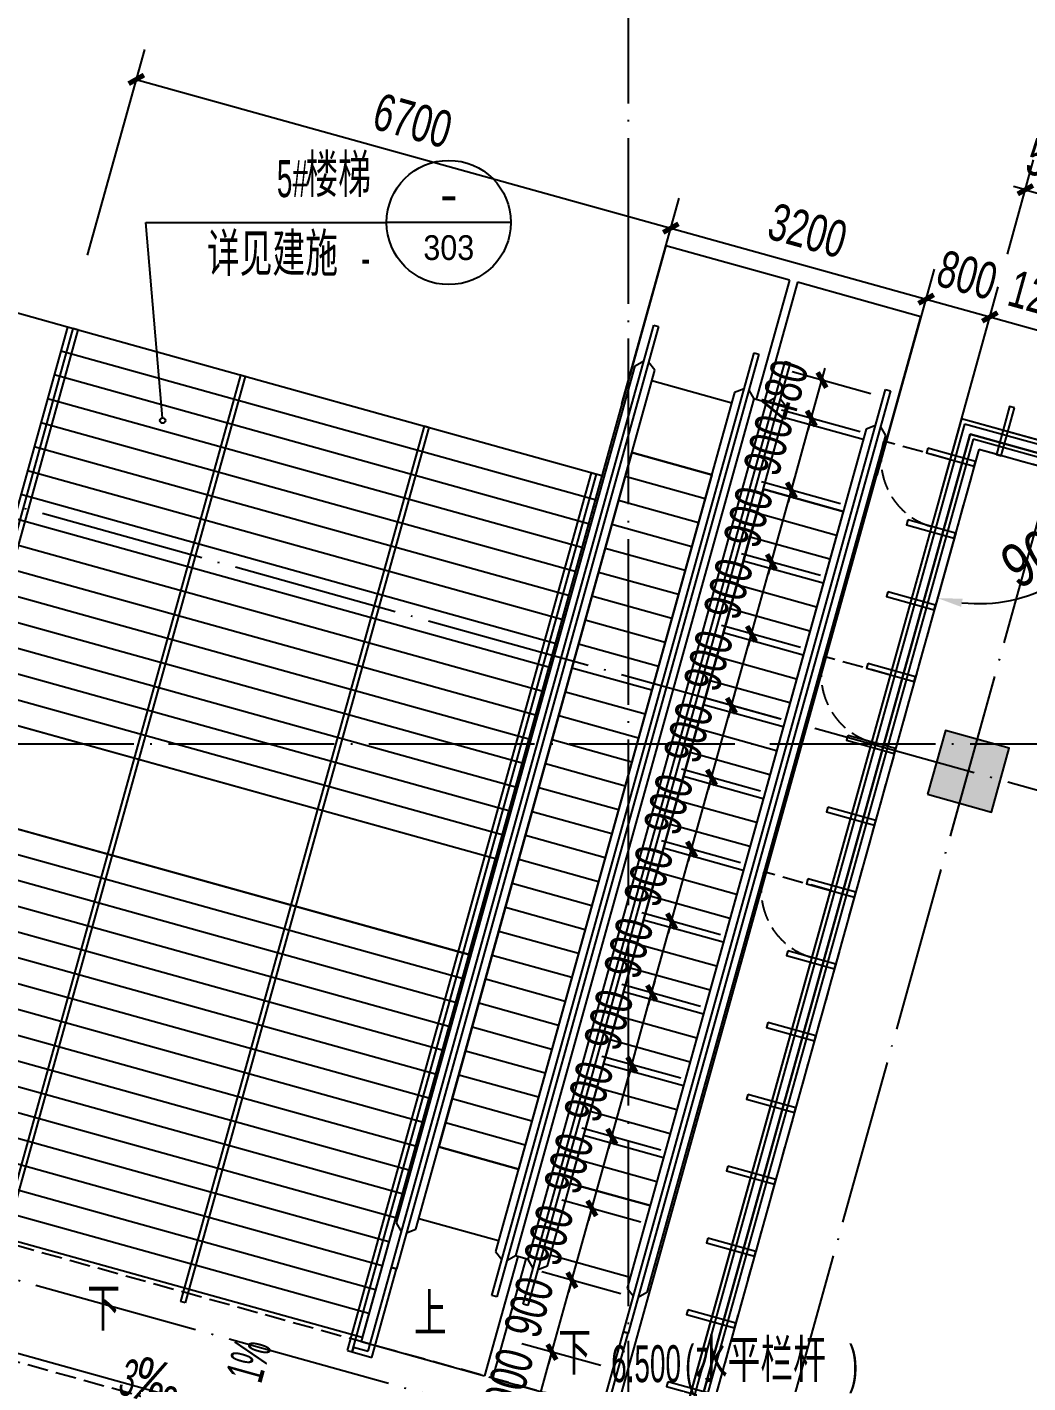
# Model space of a CAD drawing. Extents: x -409435 to 356702, y -107829 to 330904.
# Drawn here: x 88142 to 100228, y 122186 to 138555 of the extents above; entities that cross this region are included whole.
import ezdxf
from ezdxf.enums import TextEntityAlignment as Align
from ezdxf.xclip import XClip

# ---------------------------------------------------------------- set-up
doc = ezdxf.new("R2010")
doc.units = 0
doc.header["$LTSCALE"] = 1000
doc.header["$MEASUREMENT"] = 0
doc.header["$XCLIPFRAME"] = 0
for name, pattern in [('104-14# 核心筒$0$DOTE', [2.42, 2, -0.2, 0.02, -0.2]), ('14#楼幕墙$0$DASH', [0.35, 0.25, -0.1]), ('X-104 14#平面$0$$0$DASH', [0.35, 0.25, -0.1]), ('X-104 14#平面$0$DASH', [0.35, 0.25, -0.1]), ('X-104 14#平面$0$DOTE', [2.42, 2, -0.2, 0.02, -0.2])]:
    doc.linetypes.add(name, pattern=pattern)
for name, color, linetype in [('01-标注_尺寸', 124, 'Continuous'), ('01-标注_符号', 200, 'Continuous'), ('02-TEXT_标注', 130, 'Continuous'), ('104-14# 核心筒$0$A_AXIS-轴线', 36, '104-14# 核心筒$0$DOTE'), ('104-14# 核心筒$0$A_STR-砼柱', 51, 'Continuous'), ('14#楼幕墙$0$A-C_玻璃幕墙', 140, 'Continuous'), ('14#楼幕墙$0$A-C_窗', 140, 'Continuous'), ('PUB_HATCH', 8, 'Continuous'), ('X-104 14#平面$0$01-标注_尺寸', 124, 'Continuous'), ('X-104 14#平面$0$01-标注_符号', 200, 'Continuous'), ('X-104 14#平面$0$02-TEXT_标注', 130, 'Continuous'), ('X-104 14#平面$0$A-C_玻璃幕墙', 140, 'Continuous'), ('X-104 14#平面$0$A-E_栏杆', 232, 'Continuous'), ('X-104 14#平面$0$A-E_楼梯', 171, 'Continuous'), ('X-104 14#平面$0$A-E_电梯', 171, 'Continuous'), ('X-104 14#平面$0$A-O_散水', 134, 'Continuous'), ('X-104 14#平面$0$A-TECH_结构', 21, 'Continuous'), ('X-104 14#平面$0$A_AXIS-轴线', 36, 'X-104 14#平面$0$DOTE')]:
    doc.layers.add(name, color=color, linetype=linetype)
doc.layers.add('X-104 14#平面$0$000套内', color=226, linetype='Continuous', lineweight=30, plot=False)
doc.styles.add('_TCH_DIM', font='ros.shx', dxfattribs={"width": 0.8, "height": 2, "bigfont": 'jd.shx'})
doc.styles.add('_TCH_DIM_T3', font='ros.shx', dxfattribs={"width": 0.705882, "bigfont": 'jd.shx'})
doc.styles.add('_TCH_LABEL', font='ros.shx', dxfattribs={"width": 0.8, "bigfont": 'jd.shx'})
doc.styles.add('X-104 14#平面$0$_TCH_DIM', font='ros.shx', dxfattribs={"width": 0.8, "bigfont": 'jd.shx'})
doc.styles.add('X-104 14#平面$0$_TCH_DIM_T3', font='ros.shx', dxfattribs={"width": 0.8, "bigfont": 'jd.shx'})
doc.dimstyles.new('_TCH_ARCH&&150', dxfattribs={"dimtxt": 446.25, "dimasz": 150, "dimexe": 375, "dimexo": 450, "dimgap": 189.375, "dimtad": 1, "dimdec": 0, "dimzin": 0, "dimdsep": 46, "dimtxsty": '_TCH_DIM_T3', "dimblk": 'ARCHTICK', "dimcen": 0.09, "dimclrt": 7, "dimazin": 2, "dimtfac": 1, "dimtdec": 0, "dimtix": 1, "dimtmove": 2, "dimatfit": 3, "dimfxl": 0, "dimtolj": 1, "dimtzin": 0, "dimarcsym": 0})
doc.dimstyles.new('X-104 14#平面$0$_TCH_ARROW&&150', dxfattribs={"dimtxt": 525, "dimasz": 300, "dimexe": 375, "dimexo": 450, "dimgap": 150, "dimtad": 1, "dimdec": 0, "dimzin": 0, "dimdsep": 46, "dimtxsty": 'X-104 14#平面$0$_TCH_DIM_T3', "dimcen": 0.09, "dimclrt": 7, "dimazin": 2, "dimtfac": 1, "dimtdec": 0, "dimtix": 1, "dimtmove": 2, "dimatfit": 3, "dimfxl": 0, "dimtolj": 1, "dimtzin": 0, "dimarcsym": 0})

# ---------------------------------------------------------------- blocks, each defined once
blk = doc.blocks.new('14#楼幕墙$0$A$C103B1A8E')
blk.add_lwpolyline([(0, 0), (60, 0), (60, 600), (0, 600)], close=True)
blk = doc.blocks.new('14#楼幕墙$0$A$C09283E46')
for p, rotation in [((61486, 43427), 161.95189736491), ((60418, 42987), 251.9518973648937), ((60139, 42131), 251.9518973648937), ((59860, 41275), 251.9518973648937), ((59581, 40420), 251.9518973648937), ((59302, 39564), 251.9518973648937), ((59024, 38708), 251.9518973648937), ((58745, 37853), 251.9518973648937), ((58466, 36997), 251.9518973648937), ((58187, 36141), 251.9518973648937), ((57908, 35285), 251.9518973648937), ((57629, 34430), 251.9518973648937), ((57351, 33574), 251.9518973648937), ((57072, 32718), 251.9518973648937), ((56793, 31862), 251.9518973648937)]:
    blk.add_blockref('14#楼幕墙$0$A$C103B1A8E', p, dxfattribs=dict(rotation=rotation))
blk = doc.blocks.new('14#楼幕墙$0$A$C2CD63A88')
at = {"linetype": '14#楼幕墙$0$DASH'}
blk.add_lwpolyline([(0, 670), (0, -170)], dxfattribs=at)
blk.add_arc((0, 670), 840, 270, 0, dxfattribs=at)
blk = doc.blocks.new('14#楼幕墙')
at = {"layer": '14#楼幕墙$0$A-C_玻璃幕墙'}
for p, q in [((99427, 133825), (92631, 109400)), ((99462, 133763), (94047, 114303)), ((120742, 127895), (99427, 133825)), ((120687, 127858), (99462, 133763)), ((99566, 133579), (94192, 114262)), ((120524, 127748), (99566, 133579)), ((99636, 133456), (94288, 114236)), ((120415, 127674), (99636, 133456))]:
    blk.add_line(p, q, dxfattribs=at)
at = {"layer": '14#楼幕墙$0$A-C_玻璃幕墙', "rotation": 2.499999999999448}
blk.add_blockref('14#楼幕墙$0$A$C09283E46', (40532, 87891), dxfattribs=at)
at = {"layer": '14#楼幕墙$0$A-C_窗', "rotation": 254.4518973650889}
for p in [(98649, 133512), (97926, 130911), (97202, 128310)]:
    blk.add_blockref('14#楼幕墙$0$A$C2CD63A88', p, dxfattribs=at)
blk = doc.blocks.new('_FZH')
blk.add_lwpolyline([(-0.5, -0.5), (0.5, -0.5), (0.5, 0.5), (-0.5, 0.5)], close=True)
at = {"layer": 'PUB_HATCH'}
blk.add_solid([(-0.5, -0.5), (0.5, -0.5), (-0.5, 0.5), (0.5, 0.5)], dxfattribs=at)
blk = doc.blocks.new('104-14# 核心筒')
at = {"layer": '104-14# 核心筒$0$A_AXIS-轴线'}
for p, q in [((95400, 139633.6), (95400, 80554.9)), ((95400, 114800), (101117.9, 135351.1)), ((115900, 125010.4), (86400, 133218.1)), ((-9370.1, 129900), (120259.9, 129900)), ((106496.4, 118284.9), (86400, 123876.3))]:
    blk.add_line(p, q, dxfattribs=at)
at = {"layer": '104-14# 核心筒$0$A_STR-砼柱', "xscale": 799.9999999999911, "yscale": 799.9999999999911, "zscale": 799.9999999999911, "rotation": 344.4518973650904}
blk.add_blockref('_FZH', (99509.6, 129570.7), dxfattribs=at)
blk = doc.blocks.new('*D2611')
at = {"layer": 'Defpoints', "color": 0, "transparency": 16777216}
for p in [(99636, 133456), (100206, 133297), (99477, 132885), (100100, 131652)]:
    blk.add_point(p, dxfattribs=at)
at = {"layer": 'X-104 14#平面$0$01-标注_尺寸', "color": 0, "lineweight": -2, "transparency": 16777216}
for p, q in [((100640, 133176), (101791, 132856)), ((99356, 132451), (99036, 131300))]:
    blk.add_line(p, q, dxfattribs=at)
blk.add_arc((99636, 133456), 1862, 263.6908, 335.213, dxfattribs=at)
at = {"layer": 'X-104 14#平面$0$01-标注_尺寸', "color": 0, "transparency": 16777216}
for points in [[(101280, 132692), (101373, 132658), (101430, 132956)], [(99421, 131555), (99440, 131653), (99136, 131661)]]:
    blk.add_solid(points, dxfattribs=at)
at = {"layer": 'X-104 14#平面$0$01-标注_尺寸', "color": 7, "transparency": 16777216, "insert": (100348, 132193), "char_height": 525, "attachment_point": 5, "rotation": 29.4519, "style": 'X-104 14#平面$0$_TCH_DIM_T3'}
blk.add_mtext('\\A1;90°', dxfattribs=at)
blk = doc.blocks.new('_ArchTick')
at = {"color": 0, "linetype": 'ByBlock', "const_width": 0.4}
blk.add_lwpolyline([(-0.5, -0.5), (0.5, 0.5)], dxfattribs=at)
blk = doc.blocks.new('*D1733')
at = {"layer": '01-标注_尺寸', "color": 0, "lineweight": -2, "transparency": 16777216}
for p, q in [((99981, 135815), (100297, 136953)), ((100510, 135668), (100827, 136806)), ((100197, 136592), (100052, 136632)), ((100197, 136592), (100726, 136445)), ((100726, 136445), (100871, 136404))]:
    blk.add_line(p, q, dxfattribs=at)
at = {"layer": 'Defpoints', "color": 0, "transparency": 16777216}
for p in [(100726, 136445), (99860, 135382), (100389, 135234)]:
    blk.add_point(p, dxfattribs=at)
at = {"layer": '01-标注_尺寸', "color": 0, "lineweight": -2, "transparency": 16777216, "xscale": 150, "yscale": 150, "zscale": 150}
for p, rotation in [((100197, 136592), 344.4518973650742), ((100726, 136445), 164.4518973650742)]:
    blk.add_blockref('_ArchTick', p, dxfattribs=dict(at, rotation=rotation))
at = {"layer": '01-标注_尺寸', "color": 7, "transparency": 16777216, "insert": (100572, 136916), "char_height": 446.2, "attachment_point": 5, "rotation": 344.4519, "style": '_TCH_DIM_T3'}
blk.add_mtext('\\A1;550', dxfattribs=at)
blk = doc.blocks.new('*D1935')
at = {"layer": '01-标注_尺寸', "color": 0, "lineweight": -2, "transparency": 16777216}
for p, q in [((98332, 134129), (97379, 134394)), ((97741, 134294), (97781, 134438)), ((97612, 133831), (97741, 134294)), ((98204, 133667), (97251, 133932)), ((97612, 133831), (97572, 133687))]:
    blk.add_line(p, q, dxfattribs=at)
at = {"layer": 'Defpoints', "color": 0, "transparency": 16777216}
for p in [(97741, 134294), (98766, 134009), (98637, 133546)]:
    blk.add_point(p, dxfattribs=at)
at = {"layer": '01-标注_尺寸', "color": 0, "lineweight": -2, "transparency": 16777216, "xscale": 150, "yscale": 150, "zscale": 150}
for p, rotation in [((97741, 134294), 254.4697301339617), ((97612, 133831), 74.46973013396162)]:
    blk.add_blockref('_ArchTick', p, dxfattribs=dict(at, rotation=rotation))
at = {"layer": '01-标注_尺寸', "color": 7, "transparency": 16777216, "insert": (97279, 134173), "char_height": 446.2, "attachment_point": 5, "rotation": 74.4697, "style": '_TCH_DIM_T3'}
blk.add_mtext('\\A1;480', dxfattribs=at)
blk = doc.blocks.new('*D1936')
at = {"layer": '01-标注_尺寸', "color": 0, "lineweight": -2, "transparency": 16777216}
for p, q in [((98204, 133667), (97251, 133932)), ((97612, 133831), (97652, 133976)), ((97371, 132964), (97612, 133831)), ((97963, 132800), (97010, 133064)), ((97371, 132964), (97331, 132820))]:
    blk.add_line(p, q, dxfattribs=at)
at = {"layer": 'Defpoints', "color": 0, "transparency": 16777216}
for p in [(97612, 133831), (98637, 133546), (98396, 132679)]:
    blk.add_point(p, dxfattribs=at)
at = {"layer": '01-标注_尺寸', "color": 0, "lineweight": -2, "transparency": 16777216, "xscale": 150, "yscale": 150, "zscale": 150}
for p, rotation in [((97612, 133831), 254.4697301339616), ((97371, 132964), 74.46973013396162)]:
    blk.add_blockref('_ArchTick', p, dxfattribs=dict(at, rotation=rotation))
at = {"layer": '01-标注_尺寸', "color": 7, "transparency": 16777216, "insert": (97094, 133508), "char_height": 446.2, "attachment_point": 5, "rotation": 74.4697, "style": '_TCH_DIM_T3'}
blk.add_mtext('\\A1;900', dxfattribs=at)
blk = doc.blocks.new('*D1937')
at = {"layer": '01-标注_尺寸', "color": 0, "lineweight": -2, "transparency": 16777216}
for p, q in [((97371, 132964), (97411, 133109)), ((97963, 132800), (97010, 133064)), ((97130, 132097), (97371, 132964)), ((97722, 131933), (96769, 132197)), ((97130, 132097), (97090, 131952))]:
    blk.add_line(p, q, dxfattribs=at)
at = {"layer": 'Defpoints', "color": 0, "transparency": 16777216}
for p in [(97371, 132964), (98396, 132679), (98155, 131812)]:
    blk.add_point(p, dxfattribs=at)
at = {"layer": '01-标注_尺寸', "color": 0, "lineweight": -2, "transparency": 16777216, "xscale": 150, "yscale": 150, "zscale": 150}
for p, rotation in [((97371, 132964), 254.4697301339616), ((97130, 132097), 74.46973013396162)]:
    blk.add_blockref('_ArchTick', p, dxfattribs=dict(at, rotation=rotation))
at = {"layer": '01-标注_尺寸', "color": 7, "transparency": 16777216, "insert": (96853, 132641), "char_height": 446.2, "attachment_point": 5, "rotation": 74.4697, "style": '_TCH_DIM_T3'}
blk.add_mtext('\\A1;900', dxfattribs=at)
blk = doc.blocks.new('*D1938')
at = {"layer": '01-标注_尺寸', "color": 0, "lineweight": -2, "transparency": 16777216}
for p, q in [((97722, 131933), (96769, 132197)), ((97130, 132097), (97170, 132241)), ((96889, 131230), (97130, 132097)), ((97481, 131065), (96528, 131330)), ((96889, 131230), (96849, 131085))]:
    blk.add_line(p, q, dxfattribs=at)
at = {"layer": 'Defpoints', "color": 0, "transparency": 16777216}
for p in [(97130, 132097), (98155, 131812), (97914, 130945)]:
    blk.add_point(p, dxfattribs=at)
at = {"layer": '01-标注_尺寸', "color": 0, "lineweight": -2, "transparency": 16777216, "xscale": 150, "yscale": 150, "zscale": 150}
for p, rotation in [((97130, 132097), 254.4697301339613), ((96889, 131230), 74.4697301339613)]:
    blk.add_blockref('_ArchTick', p, dxfattribs=dict(at, rotation=rotation))
at = {"layer": '01-标注_尺寸', "color": 7, "transparency": 16777216, "insert": (96612, 131774), "char_height": 446.2, "attachment_point": 5, "rotation": 74.4697, "style": '_TCH_DIM_T3'}
blk.add_mtext('\\A1;900', dxfattribs=at)
blk = doc.blocks.new('*D1939')
at = {"layer": '01-标注_尺寸', "color": 0, "lineweight": -2, "transparency": 16777216}
for p, q in [((97481, 131065), (96528, 131330)), ((96889, 131230), (96930, 131374)), ((96648, 130363), (96889, 131230)), ((97240, 130198), (96287, 130463)), ((96648, 130363), (96608, 130218))]:
    blk.add_line(p, q, dxfattribs=at)
at = {"layer": 'Defpoints', "color": 0, "transparency": 16777216}
for p in [(96889, 131230), (97914, 130945), (97673, 130078)]:
    blk.add_point(p, dxfattribs=at)
at = {"layer": '01-标注_尺寸', "color": 0, "lineweight": -2, "transparency": 16777216, "xscale": 150, "yscale": 150, "zscale": 150}
for p, rotation in [((96889, 131230), 254.4697301339615), ((96648, 130363), 74.46973013396153)]:
    blk.add_blockref('_ArchTick', p, dxfattribs=dict(at, rotation=rotation))
at = {"layer": '01-标注_尺寸', "color": 7, "transparency": 16777216, "insert": (96371, 130907), "char_height": 446.2, "attachment_point": 5, "rotation": 74.4697, "style": '_TCH_DIM_T3'}
blk.add_mtext('\\A1;900', dxfattribs=at)
blk = doc.blocks.new('*D1940')
at = {"layer": '01-标注_尺寸', "color": 0, "lineweight": -2, "transparency": 16777216}
for p, q in [((97240, 130198), (96287, 130463)), ((96648, 130363), (96689, 130507)), ((96407, 129496), (96648, 130363)), ((96999, 129331), (96046, 129596)), ((96407, 129496), (96367, 129351))]:
    blk.add_line(p, q, dxfattribs=at)
at = {"layer": 'Defpoints', "color": 0, "transparency": 16777216}
for p in [(96648, 130363), (97673, 130078), (97432, 129211)]:
    blk.add_point(p, dxfattribs=at)
at = {"layer": '01-标注_尺寸', "color": 0, "lineweight": -2, "transparency": 16777216, "xscale": 150, "yscale": 150, "zscale": 150}
for p, rotation in [((96648, 130363), 254.4697301339617), ((96407, 129496), 74.46973013396178)]:
    blk.add_blockref('_ArchTick', p, dxfattribs=dict(at, rotation=rotation))
at = {"layer": '01-标注_尺寸', "color": 7, "transparency": 16777216, "insert": (96130, 130040), "char_height": 446.2, "attachment_point": 5, "rotation": 74.4697, "style": '_TCH_DIM_T3'}
blk.add_mtext('\\A1;900', dxfattribs=at)
blk = doc.blocks.new('*D1941')
at = {"layer": '01-标注_尺寸', "color": 0, "lineweight": -2, "transparency": 16777216}
for p, q in [((96999, 129331), (96046, 129596)), ((96166, 128628), (96407, 129496)), ((96407, 129496), (96448, 129640)), ((96758, 128464), (95805, 128729)), ((96166, 128628), (96126, 128484))]:
    blk.add_line(p, q, dxfattribs=at)
at = {"layer": 'Defpoints', "color": 0, "transparency": 16777216}
for p in [(96407, 129496), (97432, 129211), (97191, 128344)]:
    blk.add_point(p, dxfattribs=at)
at = {"layer": '01-标注_尺寸', "color": 0, "lineweight": -2, "transparency": 16777216, "xscale": 150, "yscale": 150, "zscale": 150}
for p, rotation in [((96407, 129496), 254.4697301339614), ((96166, 128628), 74.46973013396139)]:
    blk.add_blockref('_ArchTick', p, dxfattribs=dict(at, rotation=rotation))
at = {"layer": '01-标注_尺寸', "color": 7, "transparency": 16777216, "insert": (95889, 129172), "char_height": 446.2, "attachment_point": 5, "rotation": 74.4697, "style": '_TCH_DIM_T3'}
blk.add_mtext('\\A1;900', dxfattribs=at)
blk = doc.blocks.new('*D1942')
at = {"layer": '01-标注_尺寸', "color": 0, "lineweight": -2, "transparency": 16777216}
for p, q in [((96758, 128464), (95805, 128729)), ((96166, 128628), (96207, 128773)), ((95925, 127761), (96166, 128628)), ((96517, 127597), (95564, 127862)), ((95925, 127761), (95885, 127617))]:
    blk.add_line(p, q, dxfattribs=at)
at = {"layer": 'Defpoints', "color": 0, "transparency": 16777216}
for p in [(96166, 128628), (97191, 128344), (96950, 127476)]:
    blk.add_point(p, dxfattribs=at)
at = {"layer": '01-标注_尺寸', "color": 0, "lineweight": -2, "transparency": 16777216, "xscale": 150, "yscale": 150, "zscale": 150}
for p, rotation in [((96166, 128628), 254.469730133962), ((95925, 127761), 74.46973013396195)]:
    blk.add_blockref('_ArchTick', p, dxfattribs=dict(at, rotation=rotation))
at = {"layer": '01-标注_尺寸', "color": 7, "transparency": 16777216, "insert": (95649, 128305), "char_height": 446.2, "attachment_point": 5, "rotation": 74.4697, "style": '_TCH_DIM_T3'}
blk.add_mtext('\\A1;900', dxfattribs=at)
blk = doc.blocks.new('*D1943')
at = {"layer": '01-标注_尺寸', "color": 0, "lineweight": -2, "transparency": 16777216}
for p, q in [((96517, 127597), (95564, 127862)), ((95925, 127761), (95966, 127906)), ((95684, 126894), (95925, 127761)), ((96276, 126730), (95323, 126995)), ((95684, 126894), (95644, 126750))]:
    blk.add_line(p, q, dxfattribs=at)
at = {"layer": 'Defpoints', "color": 0, "transparency": 16777216}
for p in [(95925, 127761), (96950, 127476), (96709, 126609)]:
    blk.add_point(p, dxfattribs=at)
at = {"layer": '01-标注_尺寸', "color": 0, "lineweight": -2, "transparency": 16777216, "xscale": 150, "yscale": 150, "zscale": 150}
for p, rotation in [((95925, 127761), 254.4697301339616), ((95684, 126894), 74.46973013396162)]:
    blk.add_blockref('_ArchTick', p, dxfattribs=dict(at, rotation=rotation))
at = {"layer": '01-标注_尺寸', "color": 7, "transparency": 16777216, "insert": (95408, 127438), "char_height": 446.2, "attachment_point": 5, "rotation": 74.4697, "style": '_TCH_DIM_T3'}
blk.add_mtext('\\A1;900', dxfattribs=at)
blk = doc.blocks.new('*D1944')
at = {"layer": '01-标注_尺寸', "color": 0, "lineweight": -2, "transparency": 16777216}
for p, q in [((95684, 126894), (95725, 127039)), ((96276, 126730), (95323, 126995)), ((95444, 126027), (95684, 126894)), ((96035, 125863), (95082, 126127)), ((95444, 126027), (95403, 125882))]:
    blk.add_line(p, q, dxfattribs=at)
at = {"layer": 'Defpoints', "color": 0, "transparency": 16777216}
for p in [(95684, 126894), (96709, 126609), (96468, 125742)]:
    blk.add_point(p, dxfattribs=at)
at = {"layer": '01-标注_尺寸', "color": 0, "lineweight": -2, "transparency": 16777216, "xscale": 150, "yscale": 150, "zscale": 150}
for p, rotation in [((95684, 126894), 254.4697301339609), ((95444, 126027), 74.46973013396098)]:
    blk.add_blockref('_ArchTick', p, dxfattribs=dict(at, rotation=rotation))
at = {"layer": '01-标注_尺寸', "color": 7, "transparency": 16777216, "insert": (95167, 126571), "char_height": 446.2, "attachment_point": 5, "rotation": 74.4697, "style": '_TCH_DIM_T3'}
blk.add_mtext('\\A1;900', dxfattribs=at)
blk = doc.blocks.new('*D1945')
at = {"layer": '01-标注_尺寸', "color": 0, "lineweight": -2, "transparency": 16777216}
for p, q in [((96035, 125863), (95082, 126127)), ((95444, 126027), (95484, 126171)), ((95203, 125160), (95444, 126027)), ((95794, 124995), (94841, 125260)), ((95203, 125160), (95162, 125015))]:
    blk.add_line(p, q, dxfattribs=at)
at = {"layer": 'Defpoints', "color": 0, "transparency": 16777216}
for p in [(95444, 126027), (96468, 125742), (96227, 124875)]:
    blk.add_point(p, dxfattribs=at)
at = {"layer": '01-标注_尺寸', "color": 0, "lineweight": -2, "transparency": 16777216, "xscale": 150, "yscale": 150, "zscale": 150}
for p, rotation in [((95444, 126027), 254.4697301339623), ((95203, 125160), 74.46973013396227)]:
    blk.add_blockref('_ArchTick', p, dxfattribs=dict(at, rotation=rotation))
at = {"layer": '01-标注_尺寸', "color": 7, "transparency": 16777216, "insert": (94926, 125704), "char_height": 446.2, "attachment_point": 5, "rotation": 74.4697, "style": '_TCH_DIM_T3'}
blk.add_mtext('\\A1;900', dxfattribs=at)
blk = doc.blocks.new('*D1946')
at = {"layer": '01-标注_尺寸', "color": 0, "lineweight": -2, "transparency": 16777216}
for p, q in [((95794, 124995), (94841, 125260)), ((95203, 125160), (95243, 125304)), ((94962, 124293), (95203, 125160)), ((95553, 124128), (94600, 124393)), ((94962, 124293), (94921, 124148))]:
    blk.add_line(p, q, dxfattribs=at)
at = {"layer": 'Defpoints', "color": 0, "transparency": 16777216}
for p in [(95203, 125160), (96227, 124875), (95987, 124008)]:
    blk.add_point(p, dxfattribs=at)
at = {"layer": '01-标注_尺寸', "color": 0, "lineweight": -2, "transparency": 16777216, "xscale": 150, "yscale": 150, "zscale": 150}
for p, rotation in [((95203, 125160), 254.4697301339609), ((94962, 124293), 74.46973013396098)]:
    blk.add_blockref('_ArchTick', p, dxfattribs=dict(at, rotation=rotation))
at = {"layer": '01-标注_尺寸', "color": 7, "transparency": 16777216, "insert": (94685, 124837), "char_height": 446.2, "attachment_point": 5, "rotation": 74.4697, "style": '_TCH_DIM_T3'}
blk.add_mtext('\\A1;900', dxfattribs=at)
blk = doc.blocks.new('*D1947')
at = {"layer": '01-标注_尺寸', "color": 0, "lineweight": -2, "transparency": 16777216}
for p, q in [((94962, 124293), (95002, 124437)), ((95553, 124128), (94600, 124393)), ((94721, 123426), (94962, 124293)), ((95312, 123261), (94359, 123526)), ((94721, 123426), (94680, 123281))]:
    blk.add_line(p, q, dxfattribs=at)
at = {"layer": 'Defpoints', "color": 0, "transparency": 16777216}
for p in [(94962, 124293), (95987, 124008), (95746, 123141)]:
    blk.add_point(p, dxfattribs=at)
at = {"layer": '01-标注_尺寸', "color": 0, "lineweight": -2, "transparency": 16777216, "xscale": 150, "yscale": 150, "zscale": 150}
for p, rotation in [((94962, 124293), 254.4697301339618), ((94721, 123426), 74.46973013396178)]:
    blk.add_blockref('_ArchTick', p, dxfattribs=dict(at, rotation=rotation))
at = {"layer": '01-标注_尺寸', "color": 7, "transparency": 16777216, "insert": (94444, 123970), "char_height": 446.2, "attachment_point": 5, "rotation": 74.4697, "style": '_TCH_DIM_T3'}
blk.add_mtext('\\A1;900', dxfattribs=at)
blk = doc.blocks.new('*D1948')
at = {"layer": '01-标注_尺寸', "color": 0, "lineweight": -2, "transparency": 16777216}
for p, q in [((95312, 123261), (94359, 123526)), ((94480, 122558), (94721, 123426)), ((94721, 123426), (94761, 123570)), ((95071, 122394), (94118, 122659)), ((94480, 122558), (94439, 122414))]:
    blk.add_line(p, q, dxfattribs=at)
at = {"layer": 'Defpoints', "color": 0, "transparency": 16777216}
for p in [(94721, 123426), (95746, 123141), (95505, 122274)]:
    blk.add_point(p, dxfattribs=at)
at = {"layer": '01-标注_尺寸', "color": 0, "lineweight": -2, "transparency": 16777216, "xscale": 150, "yscale": 150, "zscale": 150}
for p, rotation in [((94721, 123426), 254.4697301339619), ((94480, 122558), 74.46973013396195)]:
    blk.add_blockref('_ArchTick', p, dxfattribs=dict(at, rotation=rotation))
at = {"layer": '01-标注_尺寸', "color": 7, "transparency": 16777216, "insert": (94203, 123102), "char_height": 446.2, "attachment_point": 5, "rotation": 74.4697, "style": '_TCH_DIM_T3'}
blk.add_mtext('\\A1;900', dxfattribs=at)
blk = doc.blocks.new('*D1949')
at = {"layer": '01-标注_尺寸', "color": 0, "lineweight": -2, "transparency": 16777216}
for p, q in [((95071, 122394), (94118, 122659)), ((94480, 122558), (94520, 122703)), ((94239, 121691), (94480, 122558)), ((94830, 121527), (93877, 121792)), ((94239, 121691), (94198, 121547))]:
    blk.add_line(p, q, dxfattribs=at)
at = {"layer": 'Defpoints', "color": 0, "transparency": 16777216}
for p in [(94480, 122558), (95505, 122274), (95264, 121406)]:
    blk.add_point(p, dxfattribs=at)
at = {"layer": '01-标注_尺寸', "color": 0, "lineweight": -2, "transparency": 16777216, "xscale": 150, "yscale": 150, "zscale": 150}
for p, rotation in [((94480, 122558), 254.4697301339602), ((94239, 121691), 74.46973013396027)]:
    blk.add_blockref('_ArchTick', p, dxfattribs=dict(at, rotation=rotation))
at = {"layer": '01-标注_尺寸', "color": 7, "transparency": 16777216, "insert": (93962, 122235), "char_height": 446.2, "attachment_point": 5, "rotation": 74.4697, "style": '_TCH_DIM_T3'}
blk.add_mtext('\\A1;900', dxfattribs=at)
blk = doc.blocks.new('*D2496')
at = {"layer": '01-标注_尺寸', "color": 0, "lineweight": -2, "transparency": 16777216}
for p, q in [((88870, 135801), (89562, 138286)), ((89461, 137924), (95916, 136128)), ((95325, 134005), (96016, 136490))]:
    blk.add_line(p, q, dxfattribs=at)
at = {"layer": 'Defpoints', "color": 0, "transparency": 16777216}
for p in [(95916, 136128), (88750, 135367), (95204, 133571)]:
    blk.add_point(p, dxfattribs=at)
at = {"layer": '01-标注_尺寸', "color": 0, "lineweight": -2, "transparency": 16777216, "xscale": 150, "yscale": 150, "zscale": 150}
for p, rotation in [((89461, 137924), 164.451897365094), ((95916, 136128), 344.4518973650941)]:
    blk.add_blockref('_ArchTick', p, dxfattribs=dict(at, rotation=rotation))
at = {"layer": '01-标注_尺寸', "color": 7, "transparency": 16777216, "insert": (92799, 137424), "char_height": 446.2, "attachment_point": 5, "rotation": 344.4519, "style": '_TCH_DIM_T3'}
blk.add_mtext('\\A1;6700', dxfattribs=at)
blk = doc.blocks.new('*D2497')
at = {"layer": '01-标注_尺寸', "color": 0, "lineweight": -2, "transparency": 16777216}
for p, q in [((95325, 134005), (96016, 136490)), ((95916, 136128), (98999, 135271)), ((98408, 133147), (99099, 135632))]:
    blk.add_line(p, q, dxfattribs=at)
at = {"layer": 'Defpoints', "color": 0, "transparency": 16777216}
for p in [(98999, 135271), (95204, 133571), (98287, 132713)]:
    blk.add_point(p, dxfattribs=at)
at = {"layer": '01-标注_尺寸', "color": 0, "lineweight": -2, "transparency": 16777216, "xscale": 150, "yscale": 150, "zscale": 150}
for p, rotation in [((95916, 136128), 164.4518973650936), ((98999, 135271), 344.4518973650936)]:
    blk.add_blockref('_ArchTick', p, dxfattribs=dict(at, rotation=rotation))
at = {"layer": '01-标注_尺寸', "color": 7, "transparency": 16777216, "insert": (97568, 136097), "char_height": 446.2, "attachment_point": 5, "rotation": 344.4519, "style": '_TCH_DIM_T3'}
blk.add_mtext('\\A1;3200', dxfattribs=at)
blk = doc.blocks.new('*D2498')
at = {"layer": '01-标注_尺寸', "color": 0, "lineweight": -2, "transparency": 16777216}
for p, q in [((98408, 133147), (99099, 135632)), ((99179, 132932), (99870, 135418)), ((98999, 135271), (99769, 135056))]:
    blk.add_line(p, q, dxfattribs=at)
at = {"layer": 'Defpoints', "color": 0, "transparency": 16777216}
for p in [(99769, 135056), (98287, 132713), (99058, 132499)]:
    blk.add_point(p, dxfattribs=at)
at = {"layer": '01-标注_尺寸', "color": 0, "lineweight": -2, "transparency": 16777216, "xscale": 150, "yscale": 150, "zscale": 150}
for p, rotation in [((98999, 135271), 164.4518973650935), ((99769, 135056), 344.4518973650935)]:
    blk.add_blockref('_ArchTick', p, dxfattribs=dict(at, rotation=rotation))
at = {"layer": '01-标注_尺寸', "color": 7, "transparency": 16777216, "insert": (99495, 135561), "char_height": 446.2, "attachment_point": 5, "rotation": 344.4519, "style": '_TCH_DIM_T3'}
blk.add_mtext('\\A1;800', dxfattribs=at)
blk = doc.blocks.new('*D2499')
at = {"layer": '01-标注_尺寸', "color": 0, "lineweight": -2, "transparency": 16777216}
for p, q in [((99179, 132932), (99870, 135418)), ((99769, 135056), (100945, 134729)), ((100354, 132605), (101045, 135090))]:
    blk.add_line(p, q, dxfattribs=at)
at = {"layer": 'Defpoints', "color": 0, "transparency": 16777216}
for p in [(100945, 134729), (99058, 132499), (100233, 132172)]:
    blk.add_point(p, dxfattribs=at)
at = {"layer": '01-标注_尺寸', "color": 0, "lineweight": -2, "transparency": 16777216, "xscale": 150, "yscale": 150, "zscale": 150}
for p, rotation in [((99769, 135056), 164.4518973650944), ((100945, 134729), 344.4518973650945)]:
    blk.add_blockref('_ArchTick', p, dxfattribs=dict(at, rotation=rotation))
at = {"layer": '01-标注_尺寸', "color": 7, "transparency": 16777216, "insert": (100468, 135290), "char_height": 446.2, "attachment_point": 5, "rotation": 344.4519, "style": '_TCH_DIM_T3'}
blk.add_mtext('\\A1;1220', dxfattribs=at)
blk = doc.blocks.new('*D2500')
at = {"layer": '01-标注_尺寸', "color": 0, "lineweight": -2, "transparency": 16777216}
for p, q in [((88629, 134933), (87397, 135276)), ((87155, 133008), (87758, 135176)), ((88026, 132766), (86793, 133109))]:
    blk.add_line(p, q, dxfattribs=at)
at = {"layer": 'Defpoints', "color": 0, "transparency": 16777216}
for p in [(87758, 135176), (89062, 134813), (88459, 132645)]:
    blk.add_point(p, dxfattribs=at)
at = {"layer": '01-标注_尺寸', "color": 0, "lineweight": -2, "transparency": 16777216, "xscale": 150, "yscale": 150, "zscale": 150}
for p, rotation in [((87758, 135176), 74.45189736509096), ((87155, 133008), 254.451897365091)]:
    blk.add_blockref('_ArchTick', p, dxfattribs=dict(at, rotation=rotation))
at = {"layer": '01-标注_尺寸', "color": 7, "transparency": 16777216, "insert": (87059, 134203), "char_height": 446.2, "attachment_point": 5, "rotation": 74.4519, "style": '_TCH_DIM_T3'}
blk.add_mtext('\\A1;2250', dxfattribs=at)
blk = doc.blocks.new('X-104 14#平面')
at = {"layer": 'X-104 14#平面$0$000套内'}
blk.add_lwpolyline([(115950, 101100), (117513.1, 101081.9), (120578.2, 127784.4), (99531.2, 133640.3), (92084.5, 106875.7), (95700, 103260.2), (95700, 110500), (98900, 110500), (98900, 110500), (110900, 110500), (110900, 111900), (115950, 111900)], close=True, dxfattribs=at)
at = {"layer": 'X-104 14#平面$0$01-标注_符号'}
for points in [[(89079.1, 123494.2, 0, 0, 0), (91933.8, 133754.4, 120, 0, 0), (92054.4, 134188, 0, 0, 0)], [(95847.2, 132994.1, 0, 0, 0), (93299.3, 123836.4, 120, 0, 0), (93178.7, 123402.9, 0, 0, 0)], [(94766.4, 122961.2, 0, 0, 0), (97314.3, 132118.8, 120, 0, 0), (97434.9, 132552.3, 0, 0, 0)]]:
    blk.add_lwpolyline(points, format="xyseb", dxfattribs=at)
at = {"layer": 'X-104 14#平面$0$A-C_玻璃幕墙'}
blk.add_lwpolyline([(109062.3, 84667.9), (119297.3, 99814.5), (117562.9, 100200.5), (120741.8, 127894.6), (99426.9, 133825), (92631.2, 109400), (86987.2, 109400), (86987.2, 110600), (8392.2, 110600), (5688.7, 97881.2), (-2733.6, 99671.4), (-6009.8, 84258.3), (40178.1, 86274.9), (39845.1, 84183.6), (83845.6, 86452.5)], close=True, dxfattribs=at)
at = {"layer": 'X-104 14#平面$0$A-E_栏杆'}
for p, q in [((88696.3, 134914.7), (85747.8, 124317.2)), ((88754.1, 134898.6), (85805.6, 124301.1)), ((88754.1, 134898.6), (88696.3, 134914.7)), ((90719.5, 134351.8), (87779, 123783.2)), ((90777.3, 134335.7), (87836.8, 123767.1)), ((90777.3, 134335.7), (90719.5, 134351.8)), ((92935.3, 133735.3), (89994.8, 123166.7)), ((92993.1, 133719.2), (90052.6, 123150.6)), ((92993.1, 133719.2), (92935.3, 133735.3)), ((92009.9, 122574.9), (94958.5, 133172.4)), ((92067.8, 122558.8), (95016.3, 133156.3)), ((94958.5, 133172.4), (95016.3, 133156.3)), ((92262.1, 122567), (92543.8, 123579.5)), ((92303.8, 122493.2), (92601.6, 123563.5)), ((92543.8, 123579.5), (92601.6, 123563.5)), ((90052.6, 123150.6), (89994.8, 123166.7)), ((95045.7, 121730.3), (95343.5, 122800.6)), ((95119.6, 121772), (95401.3, 122784.5)), ((95343.5, 122800.6), (95401.3, 122784.5)), ((92083.8, 122616.6), (92067.8, 122558.8)), ((92083.8, 122616.6), (92262.1, 122567)), ((92009.9, 122574.9), (92067.8, 122558.8)), ((92067.8, 122558.8), (92303.8, 122493.2))]:
    blk.add_line(p, q, dxfattribs=at)
at = {"layer": 'X-104 14#平面$0$A-E_楼梯'}
for p, q in [((95856.7, 135915.5), (92175.3, 122684)), ((97348, 135500.5), (95856.7, 135915.5)), ((97348, 135500.5), (96946.6, 134057.8)), ((97444.3, 135473.7), (97042.9, 134031)), ((98935.7, 135058.8), (97444.3, 135473.7)), ((95254.3, 121827.4), (98935.7, 135058.8)), ((92543.8, 123579.5), (95709.7, 134958.3)), ((95767.5, 134942.2), (92601.6, 123563.5)), ((95709.7, 134958.3), (95767.5, 134942.2)), ((93755.8, 123242.3), (96921.7, 134621.1)), ((96979.5, 134605), (93813.6, 123226.3)), ((96921.7, 134621.1), (96979.5, 134605)), ((92604.6, 124119), (95483.2, 134465)), ((92837.1, 124040.5), (95722.8, 134412.1)), ((94131.5, 123137.8), (97297.4, 134516.6)), ((97355.2, 134500.5), (94189.3, 123121.7)), ((95483.2, 134465), (95589.1, 134524.8)), ((95722.8, 134412.1), (95646.9, 134508.7)), ((97297.4, 134516.6), (97355.2, 134500.5)), ((96650.6, 134016.1), (95687.2, 134284.2)), ((96686.2, 134144), (93800.5, 123772.5)), ((96918.7, 134065.6), (94040.1, 123719.6)), ((95343.5, 122800.6), (98509.4, 134179.4)), ((98567.2, 134163.3), (95401.3, 122784.5)), ((96801.1, 134187.6), (96686.2, 134144)), ((96858.9, 134171.5), (96918.7, 134065.6)), ((97070.9, 134023.2), (96918.7, 134065.6)), ((97070.9, 134023.2), (97176.8, 134083)), ((97310.5, 133970.3), (97234.6, 134067)), ((98509.4, 134179.4), (98567.2, 134163.3)), ((94192.3, 123677.2), (97070.9, 134023.2)), ((94424.8, 123598.8), (97310.5, 133970.3)), ((98238.3, 133574.4), (97274.9, 133842.4)), ((98388.8, 133745.8), (98273.9, 133702.3)), ((98273.9, 133702.3), (95388.2, 123330.7)), ((98506.4, 133623.9), (95627.8, 123277.8)), ((98446.6, 133729.8), (98506.4, 133623.9)), ((95446, 133417.1), (93113.9, 125035.5)), ((96409.4, 133149.1), (95446, 133417.1)), ((95446, 133417.1), (96409.4, 133149.1)), ((96409.4, 133149.1), (94077.3, 124767.4)), ((96328.9, 132860.1), (95365.5, 133128.1)), ((97033.6, 132975.4), (94701.6, 124593.8)), ((97997.1, 132707.3), (97033.6, 132975.4)), ((97033.6, 132975.4), (97997.1, 132707.3)), ((96248.5, 132571), (95285.1, 132839.1)), ((97997.1, 132707.3), (95665, 124325.7)), ((97916.6, 132418.3), (96953.2, 132686.4)), ((96168.1, 132282), (95204.7, 132550.1)), ((97836.2, 132129.3), (96872.8, 132397.3)), ((96087.7, 131993), (95124.3, 132261)), ((97755.8, 131840.3), (96792.4, 132108.3)), ((96007.3, 131704), (95043.9, 131972)), ((97675.4, 131551.2), (96712, 131819.3)), ((95926.9, 131414.9), (94963.5, 131683)), ((97595, 131262.2), (96631.6, 131530.3)), ((95846.5, 131125.9), (94883.1, 131394)), ((97514.6, 130973.2), (96551.2, 131241.3)), ((95766, 130836.9), (94802.6, 131105)), ((95685.6, 130547.9), (94722.2, 130815.9)), ((97434.2, 130684.2), (96470.7, 130952.2)), ((97353.7, 130395.2), (96390.3, 130663.2)), ((95605.2, 130258.9), (94641.8, 130526.9)), ((97273.3, 130106.1), (96309.9, 130374.2)), ((95524.8, 129969.8), (94561.4, 130237.9)), ((97192.9, 129817.1), (96229.5, 130085.2)), ((95444.4, 129680.8), (94481, 129948.9)), ((95364, 129391.8), (94400.6, 129659.8)), ((97112.5, 129528.1), (96149.1, 129796.1)), ((97032.1, 129239.1), (96068.7, 129507.1)), ((95283.6, 129102.8), (94320.2, 129370.8)), ((96951.7, 128950.1), (95988.3, 129218.1)), ((95203.1, 128813.8), (94239.7, 129081.8)), ((96871.3, 128661), (95907.8, 128929.1)), ((95122.7, 128524.7), (94159.3, 128792.8)), ((95042.3, 128235.7), (94078.9, 128503.8)), ((96790.8, 128372), (95827.4, 128640.1)), ((96710.4, 128083), (95747, 128351)), ((94961.9, 127946.7), (93998.5, 128214.7)), ((96630, 127794), (95666.6, 128062)), ((94881.5, 127657.7), (93918.1, 127925.7)), ((96549.6, 127504.9), (95586.2, 127773)), ((94801.1, 127368.6), (93837.7, 127636.7)), ((96469.2, 127215.9), (95505.8, 127484)), ((94720.7, 127079.6), (93757.3, 127347.7)), ((96388.8, 126926.9), (95425.4, 127194.9)), ((94640.2, 126790.6), (93676.8, 127058.6)), ((96308.4, 126637.9), (95344.9, 126905.9)), ((94559.8, 126501.6), (93596.4, 126769.6)), ((96227.9, 126348.9), (95264.5, 126616.9)), ((94479.4, 126212.6), (93516, 126480.6)), ((96147.5, 126059.8), (95184.1, 126327.9)), ((94399, 125923.5), (93435.6, 126191.6)), ((94318.6, 125634.5), (93355.2, 125902.6)), ((96067.1, 125770.8), (95103.7, 126038.9)), ((95986.7, 125481.8), (95023.3, 125749.8)), ((94238.2, 125345.5), (93274.8, 125613.5)), ((95906.3, 125192.8), (94942.9, 125460.8)), ((94157.8, 125056.5), (93194.4, 125324.5)), ((95825.9, 124903.7), (94862.5, 125171.8)), ((94077.3, 124767.4), (93113.9, 125035.5)), ((93113.9, 125035.5), (94077.3, 124767.4)), ((95745.5, 124614.7), (94782, 124882.8)), ((95665, 124325.7), (94701.6, 124593.8)), ((94701.6, 124593.8), (95665, 124325.7)), ((92664.4, 124013.1), (92604.6, 124119)), ((93836.1, 123900.4), (92872.7, 124168.4)), ((92722.2, 123997), (92837.1, 124040.5)), ((93800.5, 123772.5), (93876.4, 123675.9)), ((94068, 123711.8), (93666.6, 122269.1)), ((94164.4, 123685), (93763, 122242.3)), ((94040.1, 123719.6), (93934.2, 123659.8)), ((94192.3, 123677.2), (94040.1, 123719.6)), ((94252.1, 123571.3), (94192.3, 123677.2)), ((94309.9, 123555.2), (94424.8, 123598.8)), ((95423.8, 123458.6), (94460.4, 123726.7)), ((92601.6, 123563.5), (92543.8, 123579.5)), ((95388.2, 123330.7), (95464.1, 123234.1)), ((95627.8, 123277.8), (95521.9, 123218)), ((93813.6, 123226.3), (93755.8, 123242.3)), ((94189.3, 123121.7), (94131.5, 123137.8)), ((95401.3, 122784.5), (95343.5, 122800.6)), ((92175.3, 122684), (93666.6, 122269.1)), ((93763, 122242.3), (95254.3, 121827.4))]:
    blk.add_line(p, q, dxfattribs=at)
at = {"layer": 'X-104 14#平面$0$A-E_电梯'}
for p, q in [((88628.9, 134933.5), (87342.3, 130309.1)), ((95083.8, 133137.5), (88628.9, 134933.5)), ((95003.3, 132848.5), (88548.5, 134644.4)), ((94922.9, 132559.5), (88468.1, 134355.4)), ((94842.5, 132270.5), (88387.7, 134066.4)), ((94762.1, 131981.4), (88307.2, 133777.4)), ((94681.7, 131692.4), (88226.8, 133488.4)), ((94601.3, 131403.4), (88146.4, 133199.3)), ((95083.8, 133137.5), (93797.1, 128513.2)), ((94520.9, 131114.4), (88066, 132910.3)), ((94440.4, 130825.4), (87985.6, 132621.3)), ((94360, 130536.3), (87905.2, 132332.3)), ((94279.6, 130247.3), (87824.8, 132043.2)), ((94199.2, 129958.3), (87744.3, 131754.2)), ((94118.8, 129669.3), (87663.9, 131465.2)), ((94038.4, 129380.2), (87583.5, 131176.2)), ((93958, 129091.2), (87503.1, 130887.2)), ((93877.5, 128802.2), (87422.7, 130598.1)), ((93797.1, 128513.2), (87342.3, 130309.1)), ((93475.5, 127357.1), (87020.6, 129153)), ((93395.1, 127068.1), (86940.2, 128864)), ((93314.6, 126779.1), (86859.8, 128575)), ((93234.2, 126490), (86779.4, 128286)), ((93153.8, 126201), (86699, 127996.9)), ((93073.4, 125912), (86618.5, 127707.9)), ((92993, 125623), (86538.1, 127418.9)), ((93475.5, 127357.1), (92188.8, 122732.7)), ((92912.6, 125333.9), (86457.7, 127129.9)), ((92832.2, 125044.9), (86377.3, 126840.9)), ((92751.7, 124755.9), (86296.9, 126551.8)), ((92671.3, 124466.9), (86216.5, 126262.8)), ((92590.9, 124177.9), (86136.1, 125973.8)), ((92510.5, 123888.8), (86055.6, 125684.8)), ((92430.1, 123599.8), (85975.2, 125395.7)), ((92349.7, 123310.8), (85894.8, 125106.7)), ((92269.3, 123021.8), (85814.4, 124817.7)), ((92188.8, 122732.7), (85734, 124528.7))]:
    blk.add_line(p, q, dxfattribs=at)
blk.add_lwpolyline([(93797.1, 128513.2), (87342.3, 130309.1), (87020.6, 129153), (93475.5, 127357.1)], close=True, dxfattribs=at)
at = {"layer": 'X-104 14#平面$0$A-O_散水'}
blk.add_lwpolyline([(77377.4, 124881.5), (92161.2, 120768.3), (90528.5, 114900), (86750, 114900), (86750, 114400), (86050, 114400), (86050, 114600), (70500, 114600), (70500, 113700), (66900, 113700), (66900, 114600), (766.7, 114600), (639.2, 114000), (66300, 114000), (66300, 113100), (71100, 113100), (71100, 114000), (85450, 114000), (85450, 113800), (87350, 113800), (87350, 114300), (90984.3, 114300), (92900.1, 121185.5), (77902.5, 125358.2)], close=True, dxfattribs=at)
at = {"layer": 'X-104 14#平面$0$A-O_散水', "linetype": 'X-104 14#平面$0$DASH'}
blk.add_lwpolyline([(77464.9, 124961), (92284.4, 120837.8), (90604.5, 114800), (86850, 114800), (86850, 114300), (85950, 114300), (85950, 114500), (70600, 114500), (70600, 113600), (66800, 113600), (66800, 114500), (745.4, 114500), (660.4, 114100), (66400, 114100), (66400, 113200), (71000, 113200), (71000, 114100), (85550, 114100), (85550, 113900), (87250, 113900), (87250, 114400), (90908.4, 114400), (92776.9, 121115.9), (77815, 125278.8)], close=True, dxfattribs=at)
at = {"layer": 'X-104 14#平面$0$A-TECH_结构', "linetype": 'X-104 14#平面$0$$0$DASH'}
blk.add_lwpolyline([(120414.6, 127674.3), (99635.5, 133455.6), (96317.6, 121532.1), (85624.2, 124507.3), (87140.3, 129956.4), (83582.3, 130946.3), (66456.4, 115400), (609.3, 115400), (8.3, 112572.3), (4214.3, 111678.3), (1409.8, 98484.1), (-2502.5, 99315.7), (-5635.8, 84574.9), (40532.1, 86590.6), (40199.6, 84502.3), (83848.5, 86753.1), (108910.7, 84979.4), (118802, 99617.3), (117234.1, 99966.3)], close=True, dxfattribs=at)
at = {"layer": 'X-104 14#平面$0$A_AXIS-轴线'}
blk.add_line((95400, 114800.1), (100602.3, 133498), dxfattribs=at)
ref = blk.add_blockref('104-14# 核心筒', (0, 0))
XClip(ref).set_block_clipping_path([(-38664.3623821461, -25500), (139216.5485069363, 330900)])
blk.add_blockref('14#楼幕墙', (0, 0))
at = {"layer": 'X-104 14#平面$0$02-TEXT_标注', "style": 'X-104 14#平面$0$_TCH_DIM', "width": 0.8}
for s, p in [('下', (88869.2, 122817.4)), ('上', (92813.8, 122752.6)), ('下', (94556.5, 122284.4))]:
    blk.add_text(s, height=520.9, dxfattribs=at).set_placement(p)
at = {"layer": 'X-104 14#平面$0$01-标注_尺寸'}
dim = blk.add_angular_dim_3p(base=(100100.4, 131652), center=(99635.5, 133455.6), p1=(99476.7, 132884.8), p2=(100206.3, 133296.8), dimstyle='X-104 14#平面$0$_TCH_ARROW&&150', dxfattribs=at)
dim.commit()
dim.dimension.update_dxf_attribs({"geometry": '*D2611', "text_midpoint": (100348.5, 132193)})

msp = doc.modelspace()

# ---------------------------------------------------------------- linework, layer by layer
at = {"layer": '01-标注_符号'}
for p, q in [((89575, 136196.2), (92484, 136196.2)), ((89776.8, 133837.5), (89575, 136196.2)), ((93984, 136196.2), (92484, 136196.2))]:
    msp.add_line(p, q, dxfattribs=at)
msp.add_lwpolyline([(91296.8, 122762.1, 0, 0, 0), (91139.9, 122198.4, 120, 0, 0), (91019.3, 121764.8, 0, 0, 0)], format="xyseb", dxfattribs=at)
for centre, radius in [((93234, 136196.2), 750), ((89779.6, 133805), 32.6)]:
    msp.add_circle(centre, radius, dxfattribs=at)

# ---------------------------------------------------------------- block references
msp.add_blockref('X-104 14#平面', (0, 0))

# ---------------------------------------------------------------- texts
at = {"layer": '02-TEXT_标注', "style": '_TCH_DIM'}
for s, height, width, p in [('楼梯', 520.93, 0.8, (91502.8, 136502.4)), ('5#', 446.25, 0.564706, (91158.4, 136502.4)), ('详见建施', 520.93, 0.8, (90313, 135550.3)), ('-', 446.2, 0.564706, (92175.3, 135550.3)), ('水平栏杆', 520.93, 0.8, (96205, 122194.4)), ('6.500', 446.25, 0.564706, (95195.2, 122194.4)), ('(', 446.2, 0.564706, (96087.4, 122194.4)), (')', 446.2, 0.564706, (98067.4, 122194.4))]:
    msp.add_text(s, height=height, dxfattribs=dict(at, width=width)).set_placement(p)
at = {"layer": '02-TEXT_标注', "style": '_TCH_LABEL'}
for s, height, width, p, p2 in [('-', 397.6, 1.111111, (93128, 136334.1), (93340, 136334.1)), ('303', 298.81, 1.428571, (92926.7, 135743.2), (93541.3, 135743.2))]:
    msp.add_text(s, height=height, dxfattribs=dict(at, width=width)).set_placement(p, p2, align=Align.FIT)
at = {"layer": '02-TEXT_标注', "style": '_TCH_DIM'}
for s, height, rotation, width, p in [('1%%%', 446.25, 74.4519, 0.564706, (90966.9, 122164.1)), ('3', 446.2, 344.41893, 0.564706, (89222.1, 122059.4)), ('‰', 520.9, 344.41893, 0.8, (89383.9, 122014.2))]:
    msp.add_text(s, height=height, rotation=rotation, dxfattribs=dict(at, width=width)).set_placement(p)

# ---------------------------------------------------------------- dimensions: what is measured, and where the dimension line sits
at = {"layer": '01-标注_尺寸'}
for base, p1, p2, angle, picture, middle, turn in [((95915.9, 136128.4), (88749.5, 135367), (95204.3, 133571.1), 344.4519, '*D2496', (92799, 137423.8), 344.4519), ((98998.8, 135270.7), (95204.3, 133571.1), (98287.2, 132713.3), 344.4519, '*D2497', (97567.9, 136096.9), 344.4519), ((99769.5, 135056.2), (98287.2, 132713.3), (99058, 132498.9), 344.4519, '*D2498', (99494.7, 135560.9), 344.4519), ((100944.9, 134729.2), (99058, 132498.9), (100233.4, 132171.9), 344.4519, '*D2499', (100467.8, 135290.1), 344.4519), ((87757.8, 135175.8), (88459.3, 132645.2), (89062.4, 134812.8), 74.4519, '*D2500', (87058.8, 134202.6), 74.4519)]:
    dim = msp.add_linear_dim(base=base, p1=p1, p2=p2, angle=angle, dimstyle='_TCH_ARCH&&150', override={"dimgap": 0}, dxfattribs=at)
    dim.commit()
    dim.dimension.update_dxf_attribs({"geometry": picture, "text_midpoint": middle, "dimtype": 161, "text_rotation": turn})
for p1, p2, distance, picture, middle in [((99860.1, 135381.8), (100389.5, 135234.5), 1256.1, '*D1733', (100572, 136915.7)), ((98637.2, 133546.4), (98765.7, 134008.8), 1063.8, '*D1935', (97279.1, 134172.9)), ((98396.2, 132679.3), (98637.2, 133546.4), 1063.8, '*D1936', (97094.3, 133508.1)), ((98155.3, 131812.1), (98396.2, 132679.3), 1063.8, '*D1937', (96853.4, 132641)), ((97914.3, 130945), (98155.3, 131812.1), 1063.8, '*D1938', (96612.4, 131773.8)), ((97673.3, 130077.8), (97914.3, 130945), 1063.8, '*D1939', (96371.4, 130906.7)), ((97432.4, 129210.7), (97673.3, 130077.8), 1063.8, '*D1940', (96130.5, 130039.5)), ((97191.4, 128343.6), (97432.4, 129210.7), 1063.8, '*D1941', (95889.5, 129172.4)), ((96950.4, 127476.4), (97191.4, 128343.6), 1063.8, '*D1942', (95648.5, 128305.3)), ((96709.4, 126609.3), (96950.4, 127476.4), 1063.8, '*D1943', (95407.5, 127438.1)), ((96468.5, 125742.1), (96709.4, 126609.3), 1063.8, '*D1944', (95166.6, 126571)), ((96227.5, 124875), (96468.5, 125742.1), 1063.8, '*D1945', (94925.6, 125703.8)), ((95986.5, 124007.9), (96227.5, 124875), 1063.8, '*D1946', (94684.6, 124836.7)), ((95745.5, 123140.7), (95986.5, 124007.9), 1063.8, '*D1947', (94443.6, 123969.6)), ((95504.6, 122273.6), (95745.5, 123140.7), 1063.8, '*D1948', (94202.7, 123102.4)), ((95263.6, 121406.4), (95504.6, 122273.6), 1063.8, '*D1949', (93961.7, 122235.3))]:
    dim = msp.add_aligned_dim(p1=p1, p2=p2, distance=distance, dimstyle='_TCH_ARCH&&150', dxfattribs=at)
    dim.commit()
    dim.dimension.update_dxf_attribs({"geometry": picture, "text_midpoint": middle})

doc.saveas('drawing.dxf')
